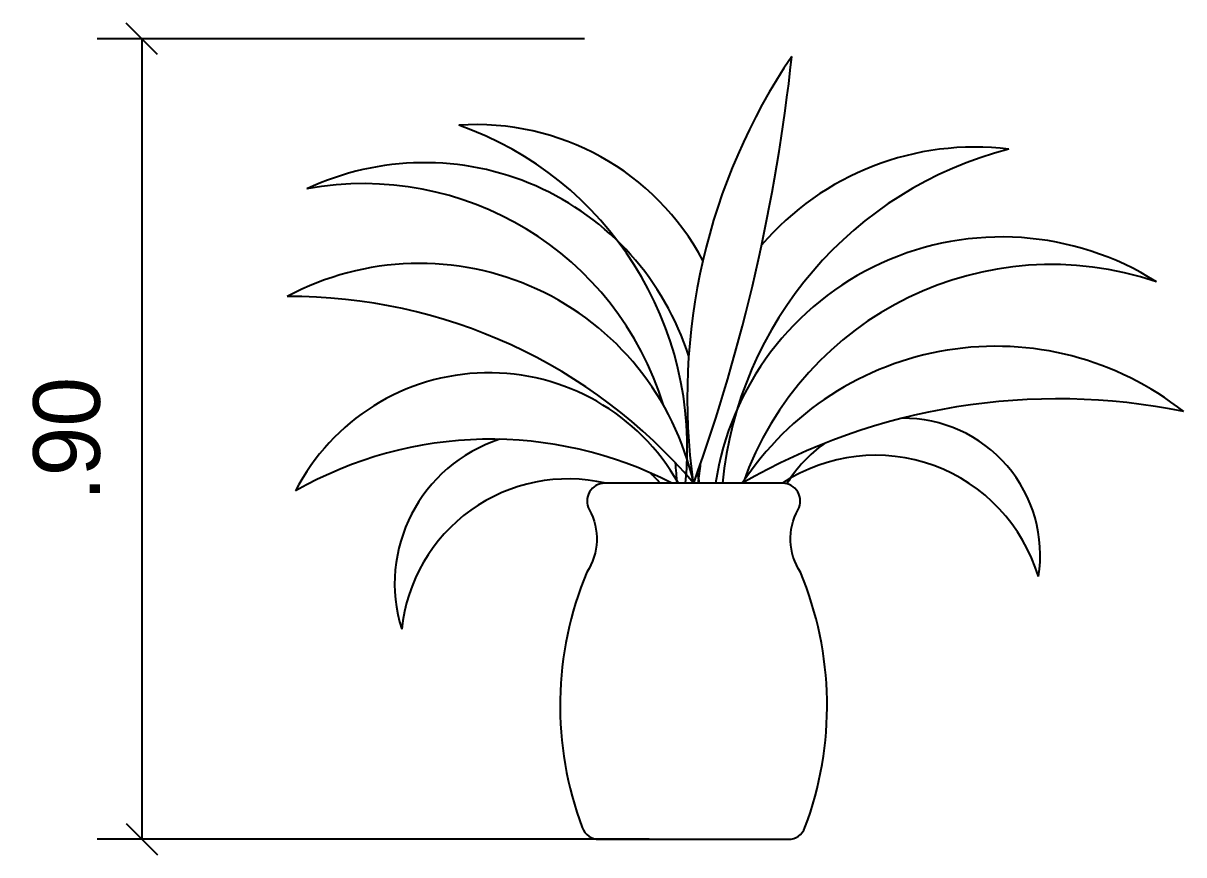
# Model space of a CAD drawing. Header units: millimetres. Extents: x 290.7 to 367.8, y 729.2 to 750.9.
# Drawn here: x 307.365 to 308.669, y 729.23 to 730.164 of the extents above; entities that cross this region are included whole.
import ezdxf

# ---------------------------------------------------------------- set-up
doc = ezdxf.new("R2010")
doc.units = ezdxf.units.MM
doc.header["$PDMODE"] = 35
doc.layers.add('cota', color=24, linetype='Continuous')
doc.layers.add('VEGET', color=64, linetype='Continuous')
doc.styles.add('STYLUS', font='stylu.ttf')
doc.dimstyles.new('DIM50', dxfattribs={"dimscale": 0.5, "dimtxt": 0.15, "dimasz": 0.07, "dimexe": 0.1, "dimexo": 0.1, "dimgap": 0.09, "dimtad": 1, "dimzin": 4, "dimdsep": 46, "dimtxsty": 'STYLUS', "dimblk1": 'OBLIQUE', "dimblk2": 'OBLIQUE', "dimsah": 1, "dimcen": 0.09, "dimclrd": 24, "dimclre": 24, "dimclrt": 2, "dimadec": 0, "dimazin": 0, "dimtfac": 1, "dimtmove": 2, "dimatfit": 3, "dimldrblk": 'OBLIQUE', "dimfxl": 0, "dimtolj": 1, "dimtzin": 0, "dimarcsym": 0})

# ---------------------------------------------------------------- blocks, each defined once
blk = doc.blocks.new('2-PLAN')
blk.add_lwpolyline([(0.0066, 0.4, 0.570912), (-0.0109, 0.3703, -0.27808), (-0.0136, 0.3, 0.190714), (-0.0187, 0.013, 0.312567), (0, 0), (0.2128, 0, 0.312567), (0.2315, 0.013, 0.190714), (0.2264, 0.3, -0.27808), (0.2237, 0.3703, 0.570912), (0.2062, 0.4)], format="xyb", close=True)
for centre, radius, start, end in [((0.784, 0.496), 0.6848, 145.9528, 188.0619), ((-1.844, 1.101), 2.0726, 340.2321, 353.8634), ((-0.1376, 0.5145), 0.2883, 28.0394, 93.9638), ((-0.2846, 0.4398), 0.3839, 354.0421, 70.6754), ((0.5678, 0.3576), 0.4312, 104.3887, 174.3567), ((0.4225, 0.4617), 0.3159, 83.058, 139.3881), ((-0.196, 0.4487), 0.3114, 17.5453, 115.1257), ((-0.2643, 0.3841), 0.3524, 17.0822, 100.4563), ((0.4526, 0.3513), 0.3253, 57.6967, 171.3848), ((-0.2016, 0.3314), 0.3155, 12.5624, 118.1091), ((0.5086, 0.2781), 0.3675, 71.3012, 160.6352), ((-0.3474, 0.0138), 0.5959, 40.3985, 90.273), ((0.4459, 0.2132), 0.3406, 51.6894, 146.7445), ((-0.1235, 0.2794), 0.2446, 29.5349, 152.778), ((0.5153, -0.2144), 0.7092, 78.4664, 119.9675), ((0.3422, 0.3193), 0.1536, 350.9002, 90.6437), ((-0.1216, 0.0061), 0.4433, 62.6887, 119.6656), ((-0.059, 0.2871), 0.1705, 107.9519, 197.5008), ((0.3422, 0.3193), 0.1536, 125.3082, 148.5797), ((0.3109, 0.2405), 0.1908, 16.6152, 123.285), ((-0.2643, 0.3841), 0.3524, 2.5821, 6.3018), ((-0.196, 0.4487), 0.3114, 350.9947, 355.0952), ((-0.0346, 0.2169), 0.1879, 77.0205, 174.2047), ((-0.059, 0.2871), 0.1705, 41.4595, 46.9235), ((0.4225, 0.4617), 0.3159, 189.112, 191.2722)]:
    blk.add_arc(centre, radius, start, end)
blk = doc.blocks.new('_OBLIQUE')
at = {"color": 0, "linetype": 'ByBlock'}
blk.add_line((-0.5, -0.5), (0.5, 0.5), dxfattribs=at)
blk = doc.blocks.new('*D19')
at = {"layer": 'cota', "color": 24, "lineweight": -2}
for p, q in [((307.9955, 730.1469), (307.4479, 730.1469)), ((307.4979, 730.1469), (307.4979, 729.2477)), ((308.0681, 729.2477), (307.4479, 729.2477))]:
    blk.add_line(p, q, dxfattribs=at)
at = {"layer": 'Defpoints', "color": 0}
for p in [(308.0455, 730.1469), (307.4979, 729.2477), (308.1181, 729.2477)]:
    blk.add_point(p, dxfattribs=at)
at = {"layer": 'cota', "color": 24, "lineweight": -2, "xscale": 0.035, "yscale": 0.035, "zscale": 0.035}
for p, rotation in [((307.4979, 730.1469), 90), ((307.4979, 729.2477), 270)]:
    blk.add_blockref('_OBLIQUE', p, dxfattribs=dict(at, rotation=rotation))
at = {"layer": 'cota', "color": 2, "insert": (307.4139, 729.6973), "char_height": 0.075, "attachment_point": 5, "rotation": 90, "style": 'STYLUS'}
blk.add_mtext('\\A1;.90', dxfattribs=at)

msp = doc.modelspace()

# ---------------------------------------------------------------- block references
at = {"layer": 'VEGET'}
msp.add_blockref('2-PLAN', (308.0116, 729.2477), dxfattribs=at)

# ---------------------------------------------------------------- dimensions: what is measured, and where the dimension line sits
at = {"layer": 'cota'}
dim = msp.add_linear_dim(base=(307.4979, 729.2477), p1=(308.0455, 730.1469), p2=(308.1181, 729.2477), angle=90, dimstyle='DIM50', dxfattribs=at)
dim.commit()
dim.dimension.update_dxf_attribs({"geometry": '*D19', "text_midpoint": (307.4139, 729.6973)})

doc.saveas('drawing.dxf')
